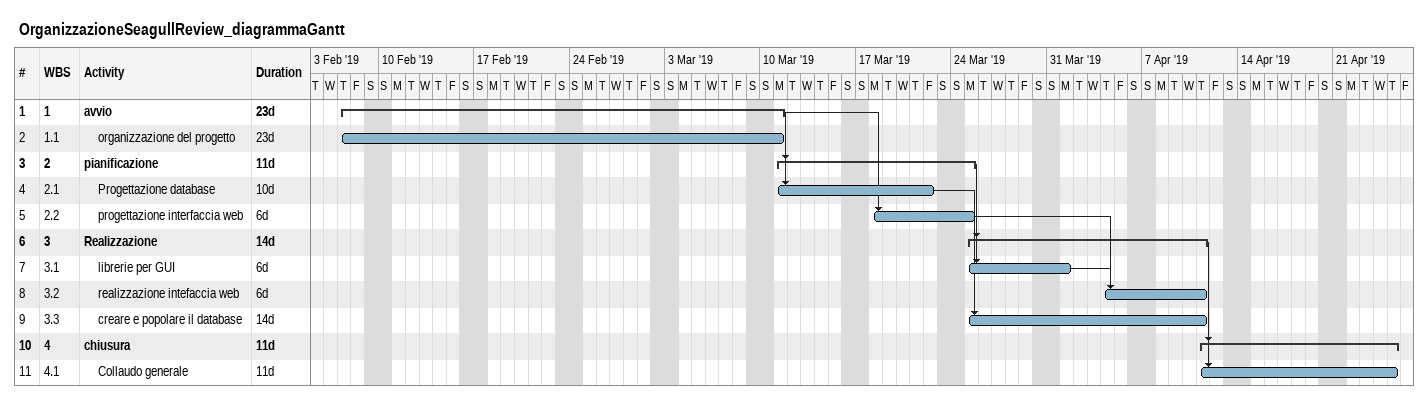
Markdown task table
OrganizzazioneSeagullReview_diagrammaGantt

| ID | WBS | Task | Duration | Start | Finish | Predecessors |
|---|---|---|---|---|---|---|
| 1 | 1 | **avvio** | 23d | 2019-02-07 | 2019-03-11 |  |
| 2 | 1.1 | organizzazione del progetto | 23d | 2019-02-07 | 2019-03-11 |  |
| 3 | 2 | **pianificazione** | 11d | 2019-03-11 | 2019-03-25 | 1 |
| 4 | 2.1 | Progettazione database | 10d | 2019-03-11 | 2019-03-22 | 1 |
| 5 | 2.2 | progettazione interfaccia web | 6d | 2019-03-18 | 2019-03-25 | 1 |
| 6 | 3 | **Realizzazione** | 14d | 2019-03-25 | 2019-04-11 | 3 |
| 7 | 3.1 | librerie per GUI | 6d | 2019-03-25 | 2019-04-01 | 5 |
| 8 | 3.2 | realizzazione intefaccia web | 6d | 2019-04-04 | 2019-04-11 | 5, 7 |
| 9 | 3.3 | creare e popolare il database | 14d | 2019-03-25 | 2019-04-11 | 4 |
| 10 | 4 | **chiusura** | 11d | 2019-04-11 | 2019-04-25 | 6 |
| 11 | 4.1 | Collaudo generale | 11d | 2019-04-11 | 2019-04-25 | 6 |
